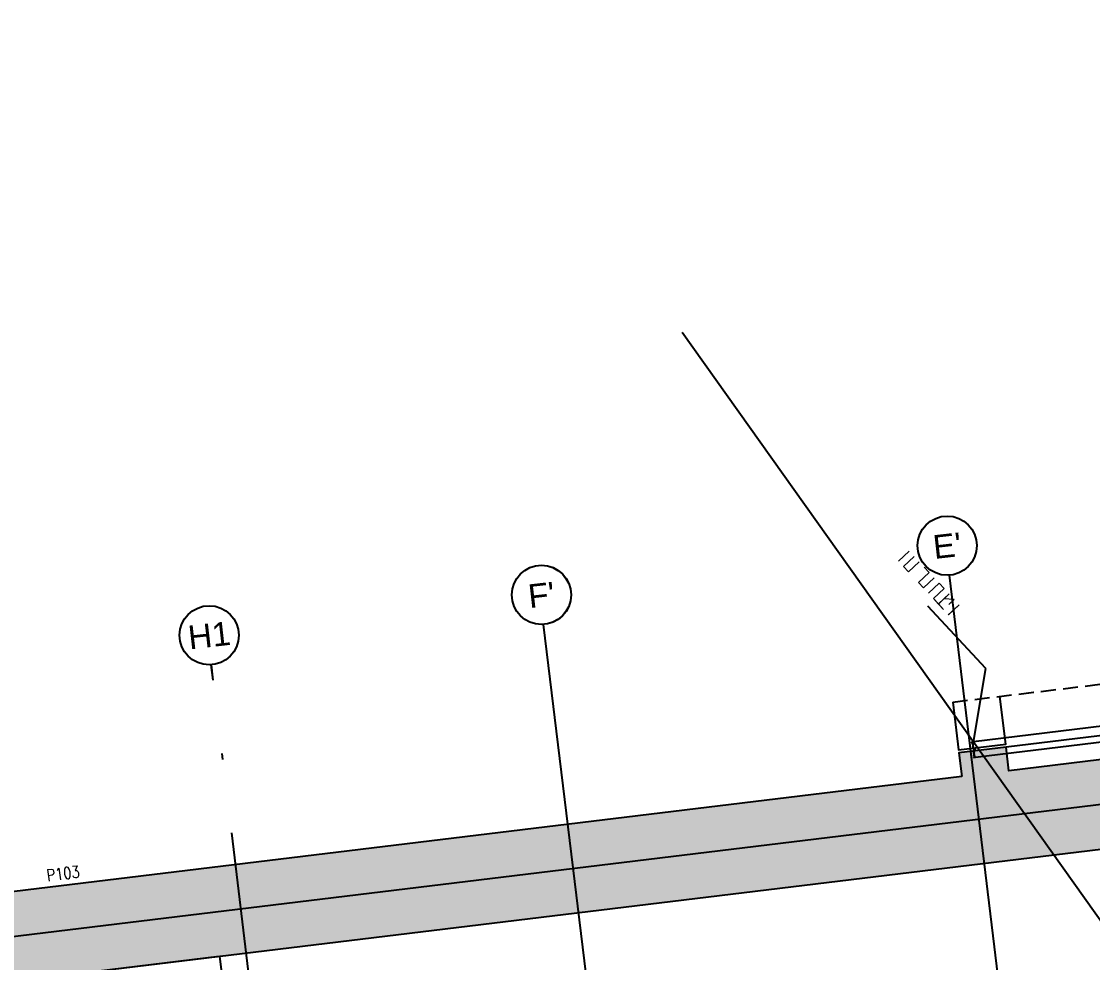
# Model space of a CAD drawing. Header units: inches. Extents: x 400392 to 401495, y 4543971 to 4544133.
# Drawn here: x 400436.44 to 400454.52, y 4544093.73 to 4544109.62 of the extents above; entities that cross this region are included whole.
import ezdxf
from ezdxf.enums import TextEntityAlignment as Align

# ---------------------------------------------------------------- set-up
doc = ezdxf.new("R2010")
doc.units = ezdxf.units.IN
doc.header["$MEASUREMENT"] = 0
for name, pattern in [('AKS', [3, 2.5, -0.25, 0, -0.25]), ('DASHDOT2', [0.5, 0.25, -0.125, 0, -0.125]), ('HIDDEN', [0.375, 0.25, -0.125]), ('UUC-ST-KAL-I05-101-U-000$0$ACAD_ISO05W100', [33, 24, -3, 0, -3, 0, -3])]:
    doc.linetypes.add(name, pattern=pattern)
for name, color, linetype in [('aks prota', 2, 'AKS'), ('caks prota', 4, 'Continuous'), ('kiriş prota', 6, 'Continuous'), ('kolon tarama prota', 252, 'Continuous'), ('not çizgisi prota', 4, 'Continuous'), ('perde prota', 1, 'Continuous'), ('PRT-AL-TUNEL_EKSENI', 14, 'DASHDOT2'), ('st-s_level (kot)', 6, 'Continuous'), ('st_s_ölçü', 4, 'Continuous'), ('taks prota', 7, 'Continuous'), ('tperde prota', 6, 'Continuous'), ('UUC-ST-KAL-I05-101-U-000$0$st_s_su tutucu', 2, 'Continuous')]:
    doc.layers.add(name, color=color, linetype=linetype)
doc.styles.add('OLCU', font='romanstw.shx')
doc.styles.add('TAKS', font='Arial Unicode.ttf')
doc.styles.add('tkolon', font='romanstw.shx')
doc.dimstyles.new('1-50', dxfattribs={"dimtxt": 10, "dimasz": 4, "dimexe": 4, "dimexo": 8, "dimgap": 4, "dimtad": 1, "dimdec": 1, "dimrnd": 0.05, "dimzin": 9, "dimdsep": 46, "dimtxsty": 'OLCU', "dimblk1": 'OBLIQUE', "dimblk2": 'OBLIQUE', "dimsah": 1, "dimcen": 2, "dimdle": 4, "dimclrd": 4, "dimclre": 4, "dimclrt": 3, "dimadec": 1, "dimazin": 0, "dimtfac": 1, "dimtdec": 1, "dimtix": 1, "dimtmove": 2, "dimatfit": 3, "dimldrblk": 'OBLIQUE', "dimfxl": 1, "dimtvp": 1, "dimtolj": 1, "dimtzin": 1, "dimarcsym": 0})

# ---------------------------------------------------------------- blocks, each defined once
blk = doc.blocks.new('_Oblique')
at = {"layer": 'st_s_ölçü', "lineweight": -2}
blk.add_line((-0.5, -0.5), (0.5, 0.5), dxfattribs=at)
blk = doc.blocks.new('A$C1a5ef8c2')
at = {"layer": 'kolon tarama prota'}
h = blk.add_hatch(color=256, dxfattribs=at)
h.dxf.hatch_style = 1
h.paths.add_polyline_path([(85.539, 125.27), (67.968, 123.136), (67.92, 123.533), (67.126, 123.437), (67.174, 123.04), (61.516, 122.353), (61.468, 122.75), (60.673, 122.653), (60.722, 122.256), (43.151, 120.123), (43.332, 118.633), (84.231, 123.6), (91.788, 61.37), (93.526, 59.501), (93.218, 62.035)])
at = {"layer": 'aks prota', "ltscale": 10}
for p, q in [((70.617, 42.433), (60.511, 125.652)), ((70.617, 42.433), (60.511, 125.652)), ((70.617, 42.433), (60.511, 125.652)), ((70.617, 42.433), (60.511, 125.652)), ((70.617, 42.433), (60.511, 125.652)), ((70.617, 42.433), (60.511, 125.651)), ((62.622, 51.028), (53.661, 124.82)), ((62.622, 51.028), (53.661, 124.82)), ((62.622, 51.028), (53.661, 124.82)), ((62.622, 51.028), (53.661, 124.82)), ((62.622, 51.028), (53.661, 124.82)), ((62.622, 51.028), (53.661, 124.82)), ((62.622, 51.028), (53.661, 124.82)), ((41.256, 119.137), (87.615, 124.767)), ((41.256, 119.137), (87.615, 124.767)), ((41.256, 119.137), (87.615, 124.767)), ((41.256, 119.137), (87.615, 124.767)), ((41.256, 119.137), (87.615, 124.767)), ((41.256, 119.137), (87.615, 124.767)), ((41.256, 119.137), (87.615, 124.767))]:
    blk.add_line(p, q, dxfattribs=at)
at = {"layer": 'caks prota', "ltscale": 0.05}
for centre in [(60.475, 126.151), (60.475, 126.151), (60.475, 126.151), (60.475, 126.151), (60.475, 126.151), (60.475, 126.151), (60.475, 126.151), (53.625, 125.319), (53.625, 125.319), (53.625, 125.319), (53.625, 125.319), (53.625, 125.319), (53.625, 125.319), (53.625, 125.319), (48.017, 124.638), (48.017, 124.638), (48.017, 124.638), (48.017, 124.638), (48.017, 124.638), (48.017, 124.638), (48.017, 124.638)]:
    blk.add_circle(centre, 0.5, dxfattribs=at)
at = {"layer": 'kiriş prota'}
for points in [[(67.126, 123.437), (61.468, 122.75)], [(48.19, 119.223), (48.672, 115.252), (43.815, 114.662), (43.332, 118.633), (48.185, 119.223)]]:
    blk.add_lwpolyline(points, dxfattribs=at)
at = {"layer": 'kolon tarama prota', "linetype": 'HIDDEN'}
blk.add_lwpolyline([(60.569, 123.511), (67.816, 124.391)], dxfattribs=at)
at = {"layer": 'kolon tarama prota'}
blk.add_lwpolyline([(60.569, 123.511), (60.667, 122.703), (61.462, 122.799), (61.363, 123.607)], dxfattribs=at)
at = {"layer": 'perde prota'}
blk.add_lwpolyline([(60.722, 122.256), (43.151, 120.123), (43.332, 118.633), (84.231, 123.6), (91.788, 61.37), (93.526, 59.501), (85.539, 125.27), (67.968, 123.136), (67.92, 123.533), (67.126, 123.437), (67.174, 123.04), (61.516, 122.353), (61.468, 122.75), (60.673, 122.653)], close=True, dxfattribs=at)
at = {"layer": 'PRT-AL-TUNEL_EKSENI', "ltscale": 10}
blk.add_line((56.076, 58.067), (48.052, 124.139), dxfattribs=at)
at = {"layer": 'st_s_ölçü', "color": 6, "lineweight": 0}
for points in [[(59.742, 125.976), (59.833, 126.06), (59.742, 125.976), (59.651, 125.891)], [(59.917, 125.969), (59.736, 125.801), (59.82, 125.71), (60.001, 125.879)], [(60.17, 125.697), (59.989, 125.529)], [(60.17, 125.697), (59.989, 125.529), (60.073, 125.438), (60.254, 125.607)], [(60.085, 125.788), (60.17, 125.697)], [(60.338, 125.516), (60.157, 125.348)], [(60.338, 125.516), (60.423, 125.426)], [(60.423, 125.426), (60.241, 125.257), (60.326, 125.166), (60.507, 125.335)], [(60.501, 125.16), (60.591, 125.244), (60.416, 125.251), (60.326, 125.166), (60.41, 125.076)]]:
    blk.add_lwpolyline(points, dxfattribs=at)
blk.add_lwpolyline([(60.675, 125.154), (60.494, 124.985), (60.675, 125.154)], close=True, dxfattribs=at)
at = {"layer": 'UUC-ST-KAL-I05-101-U-000$0$st_s_su tutucu', "linetype": 'UUC-ST-KAL-I05-101-U-000$0$ACAD_ISO05W100'}
for points in [[(67.639, 123.656), (60.918, 122.839)], [(60.95, 122.581), (67.669, 123.397)]]:
    blk.add_lwpolyline(points, dxfattribs=at)
at = {"layer": 'UUC-ST-KAL-I05-101-U-000$0$st_s_su tutucu', "linetype": 'UUC-ST-KAL-I05-101-U-000$0$ACAD_ISO05W100', "ltscale": 0.05}
blk.add_lwpolyline([(60.936, 122.73, -0.57735), (60.939, 122.728), (60.943, 122.694, -0.57735), (60.941, 122.692), (60.919, 122.701, 0.57735), (60.917, 122.699), (60.922, 122.654), (60.916, 122.653), (60.917, 122.649), (60.923, 122.65), (60.927, 122.617), (60.921, 122.617), (60.921, 122.612), (60.927, 122.613), (60.93, 122.593), (60.918, 122.582), (60.919, 122.577), (60.95, 122.581), (60.949, 122.586), (60.935, 122.593), (60.932, 122.614), (60.938, 122.615), (60.938, 122.619), (60.932, 122.618), (60.928, 122.65), (60.934, 122.651), (60.933, 122.655), (60.927, 122.654), (60.923, 122.692, -0.57735), (60.925, 122.694), (60.946, 122.685, 0.57735), (60.948, 122.687), (60.942, 122.736, 0.57735), (60.939, 122.738), (60.921, 122.724, -0.57735), (60.919, 122.725), (60.914, 122.763), (60.92, 122.763), (60.919, 122.767), (60.913, 122.767), (60.909, 122.799), (60.915, 122.8), (60.915, 122.804), (60.909, 122.803), (60.906, 122.824), (60.918, 122.834), (60.918, 122.839), (60.887, 122.835), (60.887, 122.83), (60.901, 122.823), (60.904, 122.803), (60.898, 122.802), (60.898, 122.798), (60.904, 122.799), (60.908, 122.766), (60.902, 122.765), (60.903, 122.761), (60.909, 122.762), (60.914, 122.717, 0.57735), (60.917, 122.715)], format="xyb", close=True, dxfattribs=at)
at = {"layer": 'st-s_level (kot)', "color": 6, "style": 'OLCU', "width": 0.8}
for tag, p, rotation in [('D=60', (41.417, 99.58), 312.924), ('D=60', (34.914, 96.881), 312.924), ('D=60', (41.724, 89.558), 312.924), ('D=60', (74.072, 82.365), 276.924), ('D=90', (58.452, 80.894), 312.924), ('D=60', (82.07, 73.768), 276.924), ('D=60', (66.17, 72.697), 312.924), ('D=60', (59.529, 70.146), 312.924), ('D=60', (74.283, 63.914), 312.924), ('D=60', (67.523, 61.55), 312.924), ('D=60', (81.905, 55.778), 312.924), ('D=60', (75.518, 52.954), 312.924), ('D=60', (83.512, 44.358), 312.924), ('D=60', (93.868, 42.953), 312.924), ('D=60', (102.234, 34.187), 312.924), ('D=60', (95.218, 31.81), 312.924), ('D=60', (99.288, 27.664), 312.924), ('+22.51', (112.229, 23.935), 312.924), ('+20.81', (108.552, 21.5), 312.924), ('D=80', (97.117, 17.526), 312.924)]:
    blk.add_attdef(tag, p, '', height=0.2, rotation=rotation, dxfattribs=at)
at = {"layer": 'taks prota', "style": 'TAKS'}
for s, p in [("E'", (60.475, 126.151)), ("E'", (60.475, 126.151)), ("E'", (60.475, 126.151)), ("E'", (60.475, 126.151)), ("E'", (60.475, 126.151)), ("E'", (60.475, 126.151)), ("E'", (60.475, 126.151)), ("F'", (53.625, 125.319)), ("F'", (53.625, 125.319)), ("F'", (53.625, 125.319)), ("F'", (53.625, 125.319)), ("F'", (53.625, 125.319)), ("F'", (53.625, 125.319)), ("F'", (53.625, 125.319)), ('H1', (48.017, 124.638)), ('H1', (48.017, 124.638)), ('H1', (48.017, 124.638)), ('H1', (48.017, 124.638)), ('H1', (48.017, 124.638)), ('H1', (48.017, 124.638)), ('H1', (48.017, 124.638))]:
    blk.add_text(s, height=0.4, rotation=6.4292, dxfattribs=at).set_placement(p, align=Align.MIDDLE_CENTER)
at = {"layer": 'tperde prota', "style": 'tkolon', "width": 0.8}
blk.add_text('P103', height=0.2, rotation=7.3933, dxfattribs=at).set_placement((45.275, 120.582), align=Align.MIDDLE_LEFT)
at = {"layer": 'not çizgisi prota'}
blk.add_leader([(60.919, 122.837), (61.128, 124.075), (60.148, 125.128)], dimstyle='1-50', override={"dimasz": 12, "dimgap": 4, "dimtad": 0}, dxfattribs=at)

msp = doc.modelspace()

# ---------------------------------------------------------------- hatches: boundary and pattern name
at = {"layer": 'kolon tarama prota'}
h = msp.add_hatch(color=256, dxfattribs=at)
h.dxf.hatch_style = 1
h.paths.add_polyline_path([(400477.132, 4544099.89), (400459.561, 4544097.756), (400459.512, 4544098.154), (400458.718, 4544098.057), (400458.766, 4544097.66), (400453.108, 4544096.973), (400453.06, 4544097.37), (400452.266, 4544097.274), (400452.314, 4544096.876), (400434.743, 4544094.743), (400434.924, 4544093.254), (400475.823, 4544098.22), (400483.38, 4544035.99), (400485.118, 4544034.122), (400484.811, 4544036.655)])

# ---------------------------------------------------------------- linework, layer by layer
at = {"layer": 'aks prota', "ltscale": 10}
for p, q in [((400462.209, 4544017.053), (400452.103, 4544100.272)), ((400462.209, 4544017.053), (400452.103, 4544100.272)), ((400462.209, 4544017.053), (400452.103, 4544100.272)), ((400462.209, 4544017.053), (400452.103, 4544100.272)), ((400462.209, 4544017.053), (400452.103, 4544100.272)), ((400462.209, 4544017.053), (400452.103, 4544100.271)), ((400432.848, 4544093.757), (400479.207, 4544099.387)), ((400432.848, 4544093.757), (400479.207, 4544099.387)), ((400432.848, 4544093.757), (400479.207, 4544099.387)), ((400432.848, 4544093.757), (400479.207, 4544099.387)), ((400432.848, 4544093.757), (400479.207, 4544099.387)), ((400432.848, 4544093.757), (400479.207, 4544099.387)), ((400432.848, 4544093.757), (400479.207, 4544099.387)), ((400454.214, 4544025.649), (400445.253, 4544099.44)), ((400454.214, 4544025.649), (400445.253, 4544099.44)), ((400454.214, 4544025.649), (400445.253, 4544099.44)), ((400454.214, 4544025.649), (400445.253, 4544099.44)), ((400454.214, 4544025.649), (400445.253, 4544099.44)), ((400454.214, 4544025.649), (400445.253, 4544099.44)), ((400454.214, 4544025.649), (400445.253, 4544099.44))]:
    msp.add_line(p, q, dxfattribs=at)
at = {"layer": 'caks prota', "ltscale": 0.05}
for centre in [(400452.067, 4544100.771), (400452.067, 4544100.771), (400452.067, 4544100.771), (400452.067, 4544100.771), (400452.067, 4544100.771), (400452.067, 4544100.771), (400452.067, 4544100.771), (400445.218, 4544099.939), (400445.218, 4544099.939), (400445.218, 4544099.939), (400445.218, 4544099.939), (400445.218, 4544099.939), (400445.218, 4544099.939), (400445.218, 4544099.939), (400439.609, 4544099.258), (400439.609, 4544099.258), (400439.609, 4544099.258), (400439.609, 4544099.258), (400439.609, 4544099.258), (400439.609, 4544099.258), (400439.609, 4544099.258)]:
    msp.add_circle(centre, 0.5, dxfattribs=at)
at = {"layer": 'kiriş prota'}
for points in [[(400458.718, 4544098.057), (400453.06, 4544097.37)], [(400439.782, 4544093.844), (400440.264, 4544089.872), (400435.407, 4544089.282), (400434.925, 4544093.254), (400439.777, 4544093.843)]]:
    msp.add_lwpolyline(points, dxfattribs=at)
at = {"layer": 'kolon tarama prota', "linetype": 'HIDDEN'}
msp.add_lwpolyline([(400452.162, 4544098.131), (400459.408, 4544099.011)], dxfattribs=at)
at = {"layer": 'kolon tarama prota'}
msp.add_lwpolyline([(400452.162, 4544098.131), (400452.26, 4544097.323), (400453.054, 4544097.42), (400452.956, 4544098.227)], dxfattribs=at)
at = {"layer": 'perde prota'}
msp.add_lwpolyline([(400452.314, 4544096.876), (400434.743, 4544094.743), (400434.924, 4544093.254), (400475.823, 4544098.22), (400483.38, 4544035.99), (400485.118, 4544034.122), (400477.132, 4544099.89), (400459.561, 4544097.756), (400459.512, 4544098.154), (400458.718, 4544098.057), (400458.766, 4544097.66), (400453.108, 4544096.973), (400453.06, 4544097.37), (400452.266, 4544097.274)], close=True, dxfattribs=at)
at = {"layer": 'PRT-AL-TUNEL_EKSENI', "ltscale": 10}
msp.add_line((400447.668, 4544032.687), (400439.645, 4544098.759), dxfattribs=at)
at = {"layer": 'st_s_ölçü', "color": 6, "lineweight": 0}
for points in [[(400451.334, 4544100.596), (400451.425, 4544100.68), (400451.334, 4544100.596), (400451.244, 4544100.511)], [(400451.509, 4544100.589), (400451.328, 4544100.421), (400451.412, 4544100.33), (400451.593, 4544100.499)], [(400451.678, 4544100.408), (400451.762, 4544100.318)], [(400451.762, 4544100.318), (400451.581, 4544100.149)], [(400451.762, 4544100.318), (400451.581, 4544100.149), (400451.665, 4544100.058), (400451.846, 4544100.227)], [(400451.931, 4544100.136), (400451.749, 4544099.968)], [(400452.015, 4544100.046), (400451.834, 4544099.877), (400451.918, 4544099.787), (400452.099, 4544099.955)], [(400451.931, 4544100.136), (400452.015, 4544100.046)], [(400452.093, 4544099.78), (400452.183, 4544099.864), (400452.009, 4544099.871), (400451.918, 4544099.787), (400452.002, 4544099.696)]]:
    msp.add_lwpolyline(points, dxfattribs=at)
msp.add_lwpolyline([(400452.268, 4544099.774), (400452.087, 4544099.605), (400452.268, 4544099.774)], close=True, dxfattribs=at)
at = {"layer": 'UUC-ST-KAL-I05-101-U-000$0$st_s_su tutucu', "linetype": 'UUC-ST-KAL-I05-101-U-000$0$ACAD_ISO05W100'}
for points in [[(400459.231, 4544098.276), (400452.51, 4544097.459)], [(400452.542, 4544097.201), (400459.261, 4544098.017)]]:
    msp.add_lwpolyline(points, dxfattribs=at)
at = {"layer": 'UUC-ST-KAL-I05-101-U-000$0$st_s_su tutucu', "linetype": 'UUC-ST-KAL-I05-101-U-000$0$ACAD_ISO05W100', "ltscale": 0.05}
msp.add_lwpolyline([(400452.528, 4544097.35, -0.57735), (400452.531, 4544097.349), (400452.535, 4544097.314, -0.57735), (400452.533, 4544097.312), (400452.511, 4544097.321, 0.57735), (400452.509, 4544097.319), (400452.515, 4544097.274), (400452.509, 4544097.273), (400452.509, 4544097.269), (400452.515, 4544097.27), (400452.519, 4544097.237), (400452.513, 4544097.237), (400452.514, 4544097.233), (400452.52, 4544097.233), (400452.522, 4544097.213), (400452.51, 4544097.203), (400452.511, 4544097.197), (400452.542, 4544097.201), (400452.541, 4544097.206), (400452.527, 4544097.213), (400452.525, 4544097.234), (400452.531, 4544097.235), (400452.53, 4544097.239), (400452.524, 4544097.238), (400452.52, 4544097.271), (400452.526, 4544097.271), (400452.526, 4544097.275), (400452.52, 4544097.275), (400452.515, 4544097.312, -0.57735), (400452.517, 4544097.314), (400452.538, 4544097.305, 0.57735), (400452.541, 4544097.307), (400452.535, 4544097.357, 0.57735), (400452.532, 4544097.358), (400452.514, 4544097.344, -0.57735), (400452.511, 4544097.345), (400452.506, 4544097.383), (400452.512, 4544097.384), (400452.512, 4544097.388), (400452.506, 4544097.387), (400452.502, 4544097.419), (400452.508, 4544097.42), (400452.507, 4544097.424), (400452.501, 4544097.423), (400452.499, 4544097.444), (400452.51, 4544097.454), (400452.51, 4544097.459), (400452.479, 4544097.455), (400452.48, 4544097.45), (400452.493, 4544097.443), (400452.496, 4544097.423), (400452.49, 4544097.422), (400452.491, 4544097.418), (400452.497, 4544097.419), (400452.501, 4544097.386), (400452.495, 4544097.386), (400452.495, 4544097.381), (400452.501, 4544097.382), (400452.507, 4544097.337, 0.57735), (400452.51, 4544097.335)], format="xyb", close=True, dxfattribs=at)

# ---------------------------------------------------------------- block references
msp.add_blockref('A$C1a5ef8c2', (400391.592, 4543974.62))

# ---------------------------------------------------------------- texts
at = {"layer": 'taks prota', "style": 'TAKS'}
for s, p in [("E'", (400452.067, 4544100.771)), ("E'", (400452.067, 4544100.771)), ("E'", (400452.067, 4544100.771)), ("E'", (400452.067, 4544100.771)), ("E'", (400452.067, 4544100.771)), ("E'", (400452.067, 4544100.771)), ("E'", (400452.067, 4544100.771)), ("F'", (400445.218, 4544099.939)), ("F'", (400445.218, 4544099.939)), ("F'", (400445.218, 4544099.939)), ("F'", (400445.218, 4544099.939)), ("F'", (400445.218, 4544099.939)), ("F'", (400445.218, 4544099.939)), ("F'", (400445.218, 4544099.939)), ('H1', (400439.609, 4544099.258)), ('H1', (400439.609, 4544099.258)), ('H1', (400439.609, 4544099.258)), ('H1', (400439.609, 4544099.258)), ('H1', (400439.609, 4544099.258)), ('H1', (400439.609, 4544099.258)), ('H1', (400439.609, 4544099.258))]:
    msp.add_text(s, height=0.4, rotation=6.4292, dxfattribs=at).set_placement(p, align=Align.MIDDLE_CENTER)
at = {"layer": 'tperde prota', "style": 'tkolon', "width": 0.8}
msp.add_text('P103', height=0.2, rotation=7.3933, dxfattribs=at).set_placement((400436.867, 4544095.202), align=Align.MIDDLE_LEFT)

# ---------------------------------------------------------------- leaders
at = {"layer": 'not çizgisi prota'}
for points in [[(400452.511, 4544097.457), (400452.72, 4544098.695), (400451.741, 4544099.749)], [(400434.875, 4544094.523), (400435.115, 4544095.516), (400434.136, 4544096.569)]]:
    msp.add_leader(points, dimstyle='1-50', override={"dimasz": 12, "dimgap": 4, "dimtad": 0}, dxfattribs=at)

doc.saveas('drawing.dxf')
